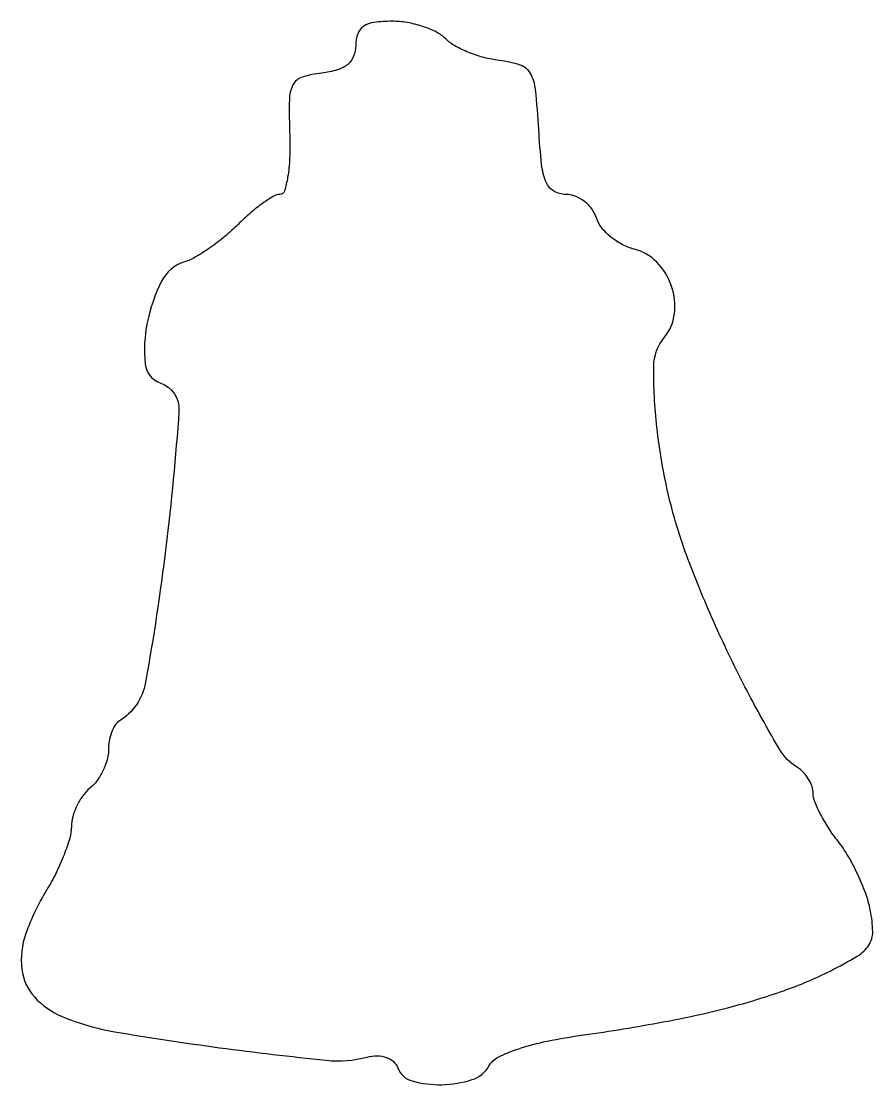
# Model space of a CAD drawing. Extents: x 0 to 68.8, y 0 to 86.
import ezdxf

# ---------------------------------------------------------------- set-up
doc = ezdxf.new("R2010")
doc.units = 0

msp = doc.modelspace()

# ---------------------------------------------------------------- linework, layer by layer
msp.add_lwpolyline([(27, 84.066422, -0.093191), (26.831645, 83.17099, -0.129053), (26.35353, 82.513006, -0.101063), (25.512734, 82.070686, -0.042097), (24.25, 81.816422, 0.048351), (22.659038, 81.475349, 0.200293), (21.924922, 80.853027, 0.115325), (21.631185, 79.666294, 0.01177), (21.661905, 76.75, -0.018964), (21.654892, 74.929174, -0.031047), (21.495026, 73.395313, -0.032539), (21.230231, 72.269373, -0.329937), (20.86645, 72, 0.134513), (20.353439, 71.859444, 0.021761), (19.478731, 71.288416, 0.022676), (18.484317, 70.505083, 0.018212), (17.486677, 69.577586, -0.023623), (16.418029, 68.605411, -0.020419), (15.210624, 67.687361, -0.020919), (14.046449, 66.945379, -0.05462), (13.140102, 66.544467, 0.200457), (11.305309, 64.989606, 0.068714), (10.136691, 61.631744, 0.073837), (9.968729, 58.29498, 0.296218), (11.182594, 56.772469, -0.342478), (12.704904, 54.494569, -0.012512), (11.643926, 43.454611, -0.014518), (9.997386, 32.550204, -0.212704), (7.860612, 29.413854, 0.118447), (7.530255, 29.080862, 0.048699), (7.252805, 28.504012, 0.044568), (7.063686, 27.798533, 0.043236), (7, 27.063428, -0.069389), (6.890189, 26.275964, -0.044584), (6.559375, 25.413399, -0.044117), (6.074133, 24.610294, -0.061675), (5.5, 24, 0.062692), (4.925842, 23.387197, 0.044217), (4.440625, 22.576365, 0.044558), (4.109903, 21.702562, 0.068298), (4, 20.901725, -0.070746), (3.867439, 19.969537, -0.022192), (3.413598, 18.630984, -0.021678), (2.767822, 17.163743, -0.022393), (2.003738, 15.77417, 0.050679), (0.321276, 12.257606, 0.11709), (-0.00362, 9.365274, 0.153818), (1.010206, 7.134109, 0.111727), (3.25, 5.546835, 0.056361), (7.496325, 4.31941, 0.009162), (15.995034, 3.030964, 0.007384), (24.613976, 2.014711, 0.089835), (27.917755, 2.268241, -0.064818), (28.731699, 2.371611, -0.08435), (29.470821, 2.243644, -0.097009), (30.049154, 1.902339, -0.120029), (30.404032, 1.389492, 0.237326), (31.557417, 0.339813, 0.073649), (33.953089, 0.038061, 0.071411), (36.413556, 0.446033, 0.190686), (37.767804, 1.549573, -0.152291), (38.526967, 2.268714, -0.034733), (40.186293, 2.94427, -0.029031), (42.48591, 3.553933, -0.015108), (45.411249, 4.058782, 0.010329), (51.868347, 5.109705, 0.017842), (57.181035, 6.284782, 0.021262), (61.612429, 7.635581, 0.031263), (65.359738, 9.223903, 0.018575), (67.567272, 10.43147, 0.112813), (68.503324, 11.32538, 0.15305), (68.813267, 12.403219, 0.043442), (68.618516, 14.15742, 0.038147), (68.243554, 15.493255, 0.022264), (67.604009, 17.029726, 0.022173), (66.822103, 18.519637, 0.034736), (66.008778, 19.71597, -0.022658), (65.239901, 20.790218, -0.024263), (64.590078, 21.905968, -0.024769), (64.129327, 22.912369, -0.095239), (64, 23.585169, 0.084631), (63.90413, 24.147507, 0.053635), (63.617305, 24.749115, 0.052095), (63.195558, 25.29687, 0.065098), (62.697207, 25.70031, -0.122857), (61.273789, 27.151368, -0.01149), (58.818673, 31.557938, -0.014987), (56.255618, 36.791992, -0.014637), (53.989168, 42.211178, -0.033132), (52.333429, 47.552235, -0.03108), (51.354407, 53.180417, -0.029368), (51.102262, 58.084727, -0.17304), (51.971449, 60.465598, 0.145571), (52.778708, 62.355874, 0.111984), (52.534432, 64.597647, 0.110581), (51.34082, 66.536445, 0.139082), (49.520605, 67.584184, -0.060081), (48.539109, 67.960274, -0.050872), (47.613848, 68.576574, -0.053188), (46.878791, 69.326679, -0.090662), (46.468447, 70.099414, 0.082937), (46.096889, 70.825786, 0.069933), (45.490068, 71.441703, 0.071167), (44.748747, 71.857441, 0.092515), (43.984872, 72, -0.136892), (43.019904, 72.269238, -0.159485), (42.40156, 72.988194, -0.072013), (42.03437, 74.424907, -0.012234), (41.80226, 77.25, 0.01108), (41.544719, 80.475822, 0.105242), (41.12271, 81.786303, 0.185824), (40.289102, 82.463295, 0.050302), (38.597426, 82.831145, -0.037174), (37.382061, 83.062251, -0.030647), (36.130695, 83.481805, -0.031689), (35.025787, 84.012992, -0.068585), (34.275998, 84.581145, 0.079795), (33.523166, 85.125613, 0.037874), (32.413664, 85.583211, 0.036295), (31.153933, 85.895376, 0.042614), (29.928571, 86, 0.032469), (28.491896, 85.906607, 0.113918), (27.628647, 85.584938, 0.161536), (27.162111, 84.992359, 0.086878)], format="xyb", close=True)

doc.saveas('drawing.dxf')
